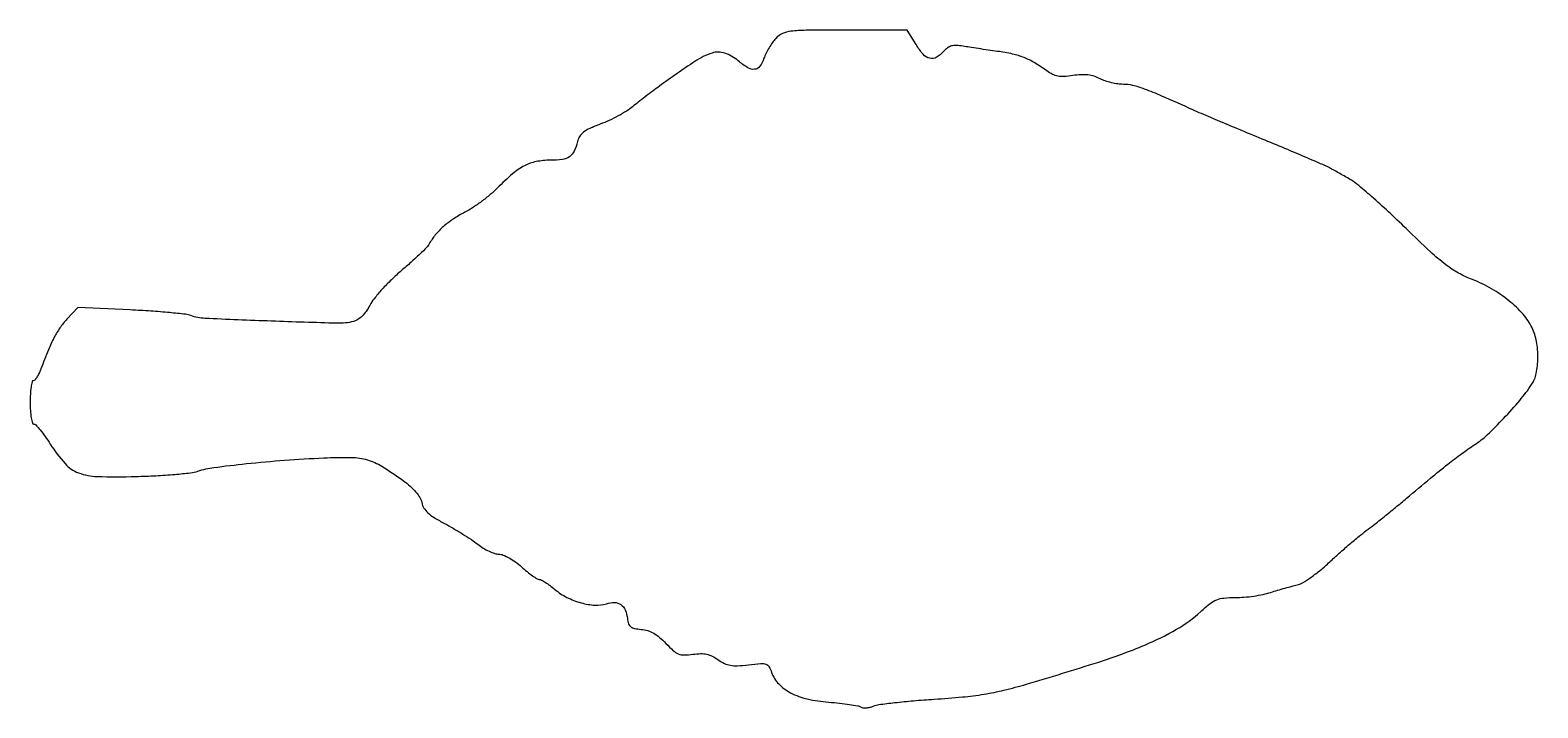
# Model space of a CAD drawing. Extents: x 0 to 417, y 0 to 188.
import ezdxf

# ---------------------------------------------------------------- set-up
doc = ezdxf.new("R2010")
doc.units = 0

msp = doc.modelspace()

# ---------------------------------------------------------------- linework, layer by layer
msp.add_lwpolyline([(206.194448, 185.706981, 0.034629), (205.288116, 184.597494, 0.019763), (204.344658, 183.145485, 0.019667), (203.50676, 181.602042, 0.03066), (202.922309, 180.206981, -0.070557), (201.777031, 177.987138, -0.216916), (200.349847, 177.157823, -0.1633), (198.477273, 177.58554, -0.037819), (195.817631, 179.5, 0.091728), (192.087145, 181.61894, 0.162461), (188.585857, 181.659245, 0.07072), (183.850461, 179.361253, 0.007932), (174.009871, 172.5, 0.004613), (172.180214, 171.154838, 0.003118), (170.117779, 169.588849, 0.00314), (168.142957, 168.050042, 0.006253), (166.602472, 166.802466, -0.034324), (164.959036, 165.617733, -0.015156), (162.641778, 164.273439, -0.014918), (160.090074, 162.99157, -0.019421), (157.678865, 161.981038, 0.015953), (154.750183, 160.777437, 0.057137), (153.013378, 159.745811, 0.088322), (151.973613, 158.617271, 0.083721), (151.363237, 157.178572, -0.047996), (150.439998, 154.484101, -0.136276), (149.176933, 152.975086, -0.118953), (147.202105, 152.217713, -0.032366), (143.842372, 152, 0.048878), (139.943837, 151.617979, 0.072128), (136.706788, 150.475231, 0.056893), (133.415477, 148.237826, 0.019785), (129.213638, 144.321345, -0.022283), (127.229367, 142.490265, -0.014767), (124.801764, 140.562329, -0.014876), (122.327578, 138.826082, -0.02783), (120.213638, 137.597405, 0.028694), (117.015148, 135.730967, 0.035115), (114.272078, 133.620457, 0.038003), (112.043911, 131.317183, 0.048487), (110.386569, 128.873507, -0.069271), (109.701612, 127.948487, -0.007045), (107.757108, 126.020987, -0.008702), (105.356635, 123.786892, -0.006833), (102.680182, 121.446814, 0.016228), (99.926877, 118.946742, 0.015426), (97.293122, 116.232027, 0.01558), (95.11566, 113.689738, 0.051383), (93.918021, 111.839307, -0.034075), (92.927108, 110.185721, -0.046426), (91.806859, 108.857816, -0.053076), (90.609682, 107.907049, -0.079975), (89.387801, 107.382484, -0.068532), (84.911735, 106.892406, -0.002202), (66.697708, 107.479096, -0.001948), (48.318581, 108.223843, -0.079901), (44.423573, 109.029058, 0.063449), (42.920118, 109.391553, 0.004437), (38.593443, 109.829997, 0.006234), (33.40755, 110.243926, 0.004651), (27.679488, 110.57584), (13.145233, 111.282446), (10.174096, 108.029468, 0.032406), (8.253293, 105.631494, 0.032267), (6.655427, 103.002085, 0.023262), (5.036853, 99.519189, 0.007625), (2.973312, 94.25, -0.022186), (2.443507, 93.005164, -0.031449), (1.856433, 91.954688, -0.032288), (1.291941, 91.191833, -0.220783), (0.87868, 91, 0.35112), (0.532634, 90.722821, 0.018676), (0.258112, 89.2375, 0.0226), (0.063306, 87.300248, 0.013758), (0, 85, 0.015235), (0.071323, 82.659748, 0.026563), (0.292184, 80.731597, 0.025693), (0.608485, 79.307356, 0.337194), (1.012421, 79, -0.210527), (1.568788, 78.754876, -0.013206), (2.771214, 77.368324, -0.017659), (4.143176, 75.573575, -0.012067), (5.578104, 73.445357, 0.038984), (9.645479, 68.061806, 0.121586), (13.357853, 65.50095, 0.084561), (18.59359, 64.47688, 0.013028), (29.224663, 64.494108, 0.006545), (34.778554, 64.720643, 0.007881), (39.990409, 65.084065, 0.006858), (44.359946, 65.518481, 0.051537), (46.388045, 65.963051, -0.046542), (50.761792, 66.967579, -0.006842), (59.794257, 68.048061, -0.007819), (70.356824, 68.998454, -0.007314), (81.18144, 69.642962, -0.014775), (88.835656, 69.760045, -0.06606), (93.265327, 69.10786, -0.069985), (97.248842, 67.339184, -0.017815), (103.123455, 63.378332, -0.023908), (105.121682, 61.773469, -0.035704), (106.688671, 60.173416, -0.042055), (107.779361, 58.644096, -0.083148), (108.316357, 57.257724, 0.085877), (108.901692, 55.770536, 0.070377), (109.98621, 54.447963, 0.048163), (111.765971, 53.102828, 0.016488), (114.578564, 51.5, -0.010491), (117.01447, 50.150275, -0.007975), (119.627742, 48.573438, -0.008073), (122.031974, 47.015357, -0.018642), (123.773166, 45.75, 0.029132), (125.287208, 44.69751, 0.027642), (126.93948, 43.807813, 0.028751), (128.487782, 43.187259, 0.081104), (129.634624, 43, -0.098606), (130.801919, 42.767536, -0.029621), (132.439113, 41.971875, -0.028425), (134.211814, 40.839532, -0.027367), (135.86832, 39.5, 0.012513), (137.428861, 38.159517, 0.016734), (138.913437, 37.028125, 0.013952), (140.188039, 36.175017, 0.141414), (140.794476, 36, -0.125597), (141.383942, 35.849556, -0.01679), (142.497322, 35.192188, -0.018549), (143.785859, 34.303027, -0.014627), (145.11402, 33.25, 0.057965), (148.437198, 31.054599, 0.049318), (152.359055, 29.535903, 0.05187), (156.228956, 28.882545, 0.096638), (159.371149, 29.290383, -0.085061), (161.605616, 29.632748, -0.150532), (163.362107, 29.05749, -0.140592), (164.56879, 27.553418, -0.070546), (165.190639, 25.17682, 0.051679), (165.506203, 23.754481, 0.147162), (166.084475, 22.933793, 0.117456), (167.109584, 22.462525, 0.027278), (169, 22.191246, -0.052645), (170.796921, 21.839731, -0.054715), (172.456157, 21.123119, -0.048089), (174.088741, 19.974479, -0.02823), (175.812021, 18.317896, 0.019654), (177.84912, 16.291318, 0.090028), (179.25327, 15.40327, 0.101383), (180.796562, 15.118788, 0.028394), (183.254945, 15.30737, -0.028431), (185.423948, 15.473593, -0.05774), (187.124301, 15.31035, -0.062606), (188.65266, 14.776389, -0.039424), (190.276805, 13.802897, 0.041956), (192.026583, 12.766092, 0.070892), (193.647292, 12.247825, 0.054879), (195.621812, 12.132569, 0.016414), (198.630928, 12.386442, -0.009097), (202.101687, 12.730471, -0.100164), (203.482779, 12.565261, -0.18423), (204.31887, 11.884855, -0.046635), (205.06235, 10.264265, 0.107688), (207.015917, 7.088405, 0.081336), (210.304061, 4.627629, 0.064705), (214.923308, 2.936666, 0.036566), (220.829987, 2.052493, -0.00791), (223.853353, 1.77567, -0.010503), (226.592109, 1.422815, -0.008047), (228.855996, 1.045311, -0.096825), (229.675064, 0.723499, 0.113428), (230.289984, 0.504921, 0.045484), (231.187903, 0.482711, 0.041976), (232.198636, 0.635548, 0.041336), (233.175064, 0.955451, -0.066508), (234.745503, 1.38402, -0.005164), (239.078831, 1.920879, -0.006983), (244.281881, 2.437514, -0.005276), (250.00819, 2.864637, 0.007762), (257.814889, 3.485982, 0.016656), (263.804577, 4.258443, 0.018566), (269.307184, 5.366392, 0.012453), (275.50819, 7.020804, 0.006159), (295.499008, 13.159738, 0.021188), (308.231017, 17.845309, 0.032619), (317.049063, 22.216569, 0.054198), (323.727657, 27.124174, -0.019109), (326.297026, 29.305045, -0.070326), (328.136539, 30.370922, -0.073853), (330.152527, 30.858505, -0.02247), (333.299518, 31, 0.021667), (335.668401, 31.1027, 0.014328), (338.374628, 31.416138, 0.014431), (340.992153, 31.873058, 0.026994), (343.071861, 32.416639, -0.005012), (344.979192, 33.00582, -0.003985), (347.04936, 33.604719, -0.004029), (348.976968, 34.129045, -0.010089), (350.394044, 34.471844, 0.08224), (351.89119, 35.072044, 0.017763), (354.231587, 36.608447, 0.01808), (356.844063, 38.605152, 0.016407), (359.394044, 40.848677, -0.006278), (362.024926, 43.259649, -0.005219), (364.881375, 45.758969, -0.005272), (367.545759, 47.993304, -0.014195), (369.5, 49.506571, 0.00883), (371.51661, 51.033815, 0.002931), (374.419763, 53.341897, 0.002917), (377.60759, 55.937734, 0.003315), (380.631109, 58.463099, -0.002464), (387.259048, 64.018205, -0.00665), (392.037621, 67.877226, -0.009056), (395.915631, 70.812638, -0.011816), (399.572709, 73.347921, 0.043598), (402.959325, 76.029297, 0.014165), (407.47858, 80.54643, 0.014577), (411.92759, 85.53638, 0.025974), (415.243411, 89.924823, 0.100797), (416.516102, 92.984282, 0.046284), (416.95263, 97.300554, 0.045324), (416.578421, 101.837481, 0.067649), (415.373583, 105.625161, 0.07126), (412.894672, 109.365019, 0.040871), (408.970326, 113.105942, 0.038413), (404.129446, 116.439054, 0.039249), (398.86952, 118.965265, -0.034952), (394.993348, 120.786122, -0.036806), (391.478651, 123.102011, -0.023408), (387.234691, 126.698496, -0.005516), (380.5, 133.110317, 0.005893), (375.640672, 137.729706, 0.007103), (370.963683, 141.949873, 0.006149), (366.939145, 145.392284, 0.046889), (364.887005, 146.801017, -0.000269), (363.365368, 147.648997, -0.000238), (361.78102, 148.534028, -0.000238), (360.354436, 149.332713, -0.000727), (359.387005, 149.876794, 0.026036), (358.047746, 150.543175, 0.001191), (353.354308, 152.567837, 0.001982), (347.766684, 154.936295, 0.001419), (341.5, 157.542449, -0.000817), (335.080814, 160.20296, -0.000968), (329.025, 162.738237, -0.000841), (323.922108, 164.896303, -0.006192), (321.5, 165.961042, 0.003054), (312.995227, 169.763531, 0.015611), (308.194444, 171.698374, 0.028354), (304.944351, 172.686681, 0.059698), (302.329497, 173, -0.036617), (300.798165, 173.112296, -0.022637), (299.025559, 173.456274, -0.02266), (297.295854, 173.95787, -0.03744), (295.896984, 174.553272, 0.044117), (294.251096, 175.22804, 0.046389), (292.539759, 175.589554, 0.041307), (290.626164, 175.652548, 0.024803), (288.362853, 175.427163, -0.02197), (285.930903, 175.171069, -0.059461), (284.201572, 175.27113, -0.071242), (282.730513, 175.756699, -0.043454), (281.166209, 176.711307, 0.022594), (277.816751, 178.95197, 0.041627), (274.883027, 180.409879, 0.040492), (271.693857, 181.386127, 0.020179), (267.532374, 182.125189, -0.001811), (264.964807, 182.484487, -0.001508), (262.23793, 182.884552, -0.001522), (259.743657, 183.265945, -0.004135), (257.979727, 183.556122, 0.030197), (256.120901, 183.763191, 0.079346), (254.791157, 183.619291, 0.09188), (253.68902, 183.08771, 0.05069), (252.57474, 182.082587, -0.076601), (250.584153, 180.465192, -0.196822), (248.782189, 180.209876, -0.151924), (246.991707, 181.306315, -0.041578), (245, 184), (242.527864, 188), (225.438246, 188, 0.002256), (214.56337, 187.950926, 0.0274), (210.400733, 187.684943, 0.077011), (208.034222, 187.024086, 0.097954)], format="xyb", close=True)

doc.saveas('drawing.dxf')
